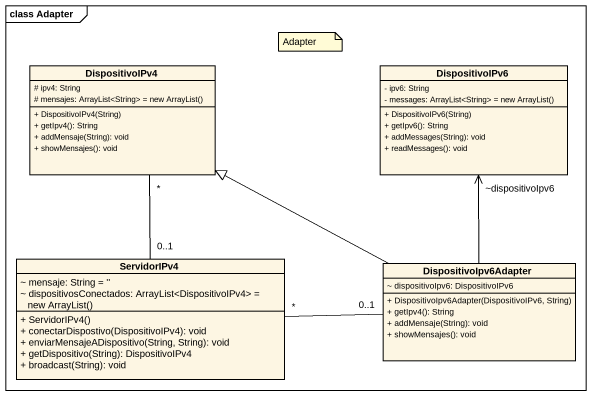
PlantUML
@startuml
mainframe class Adapter
hide circle
hide empty members
skinparam classAttributeIconSize 0
class DispositivoIPv4 {
  # ipv4: String
  {field} # mensajes: ArrayList<String> = new ArrayList()
  + DispositivoIPv4(String)
  + getIpv4(): String
  + addMensaje(String): void
  + showMensajes(): void
}
class DispositivoIPv6 {
  - ipv6: String
  {field} - messages: ArrayList<String> = new ArrayList()
  + DispositivoIPv6(String)
  + getIpv6(): String
  + addMessages(String): void
  + readMessages(): void
}
class ServidorIPv4 {
  ~ mensaje: String = ''
  {field} ~ dispositivosConectados: ArrayList<DispositivoIPv4> = new ArrayList()
  + ServidorIPv4()
  + conectarDispostivo(DispositivoIPv4): void
  + enviarMensajeADispositivo(String, String): void
  + getDispositivo(String): DispositivoIPv4
  + broadcast(String): void
}
class DispositivoIpv6Adapter {
  ~ dispositivoIpv6: DispositivoIPv6
  + DispositivoIpv6Adapter(DispositivoIPv6, String)
  + getIpv4(): String
  + addMensaje(String): void
  + showMensajes(): void
}
ServidorIPv4 "0..1" -up- "*" DispositivoIPv4
DispositivoIpv6Adapter -left-|> DispositivoIPv4
DispositivoIpv6Adapter -up-> "~dispositivoIpv6" DispositivoIPv6
DispositivoIpv6Adapter "0..1" -left- "*" ServidorIPv4
note as N1
  Adapter
end note
@enduml
